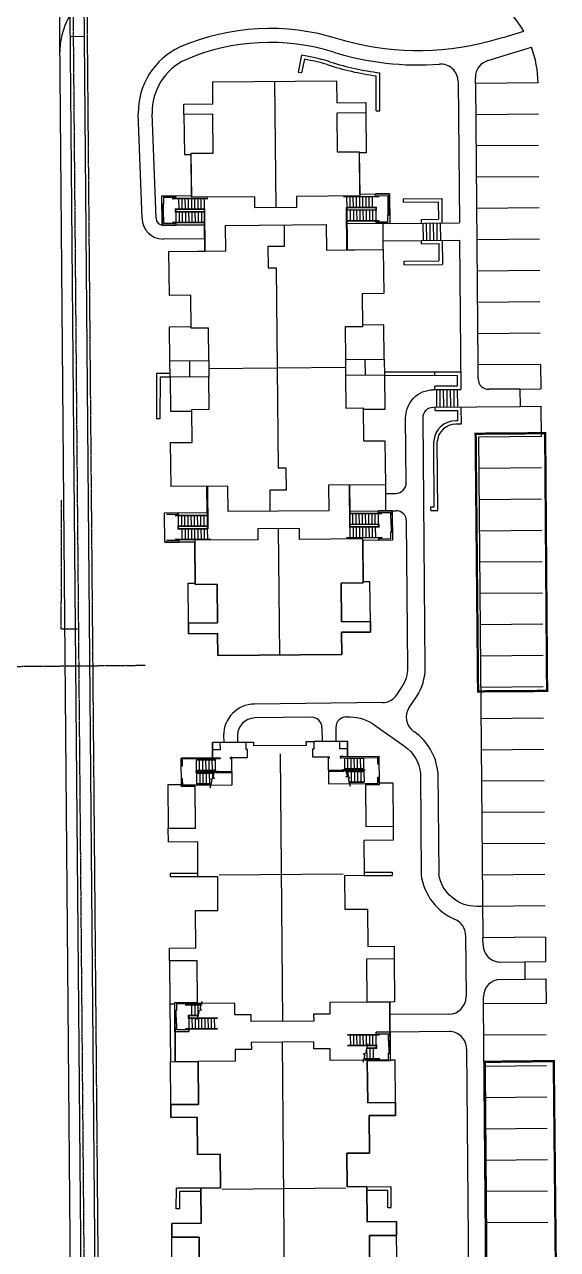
# Model space of a CAD drawing. Header units: feet. Extents: x 2327405 to 2393004, y 6977726 to 7089689.
# Drawn here: x 2342054.1 to 2342207.4, y 7038785.2 to 7039137.5 of the extents above; entities that cross this region are included whole.
import ezdxf

# ---------------------------------------------------------------- set-up
doc = ezdxf.new("R2010")
doc.units = ezdxf.units.FT
doc.header["$MEASUREMENT"] = 0
doc.linetypes.add('HIDN50', pattern=[0.1875, 0.125, -0.0625])
doc.linetypes.add('PHNTM50', pattern=[1.5, 1, -0.1, 0.1, -0.1, 0.1, -0.1])
doc.layers.get('0').update_dxf_attribs({"linetype": 'CONTINUOUS'})
for name, color, linetype in [('s-apts', 252, 'CONTINUOUS'), ('s-curb', 55, 'CONTINUOUS'), ('s-row', 252, 'PHNTM50'), ('s-w', 251, 'HIDN50')]:
    doc.layers.add(name, color=color, linetype=linetype)

# ---------------------------------------------------------------- blocks, each defined once
blk = doc.blocks.new('2005042-10b')
at = {"layer": 's-apts'}
for p, q in [((2342071.14367, 7039144.78891), (2342074.5225, 7038758.50591)), ((2342067.18461, 7039140.09107), (2342070.47907, 7038763.45347)), ((2342191.85345, 7039133.73261), (2342197.77851, 7039135.56261)), ((2342193.32897, 7039128.95528), (2342199.94466, 7039130.9986)), ((2342133.8445, 7039128.63854), (2342132.81273, 7039123.81995)), ((2342134.62305, 7039127.49847), (2342133.79056, 7039123.61057)), ((2342142.16675, 7039126.70025), (2342141.4698, 7039126.94219)), ((2342187.36433, 7039127.11306), (2342193.32897, 7039128.95528)), ((2342126.07849, 7039121.17582), (2342126.39627, 7039084.84387)), ((2342178.8496, 7039121.16414), (2342179.21079, 7039080.47471)), ((2342183.85504, 7039120.56397), (2342183.84003, 7039122.29231)), ((2342201.85433, 7039120.72358), (2342183.85501, 7039120.56728)), ((2342183.85504, 7039120.56397), (2342184.57323, 7039039.57046)), ((2342087.95123, 7039081.71401), (2342086.83003, 7039111.88352)), ((2342091.95085, 7039081.76972), (2342090.82955, 7039111.94591)), ((2342099.99446, 7039111.61398), (2342100.09504, 7039100.11442)), ((2342152.32579, 7039112.07169), (2342152.42637, 7039100.57213)), ((2342201.94075, 7039111.72399), (2342183.93316, 7039111.56762)), ((2342202.0189, 7039102.72433), (2342184.01131, 7039102.56796)), ((2342100.09504, 7039100.11442), (2342102.09496, 7039100.13191)), ((2342152.42637, 7039100.57213), (2342150.42645, 7039100.55464)), ((2342202.09705, 7039093.72467), (2342184.08945, 7039093.5683)), ((2342093.61545, 7039088.22396), (2342097.6153, 7039088.25895)), ((2342093.63659, 7039085.80739), (2342093.61545, 7039088.22396)), ((2342097.61967, 7039087.75897), (2342094.11981, 7039087.72836)), ((2342094.11981, 7039087.72836), (2342094.13657, 7039085.81176)), ((2342097.61967, 7039087.75897), (2342097.6153, 7039088.25895)), ((2342156.11926, 7039088.06229), (2342145.86965, 7039087.97264)), ((2342156.12071, 7039087.89563), (2342145.87111, 7039087.80598)), ((2342146.89658, 7039084.89817), (2342146.87107, 7039087.81473)), ((2342147.81321, 7039084.90619), (2342147.7877, 7039087.82274)), ((2342148.72984, 7039084.91421), (2342148.70433, 7039087.83076)), ((2342149.64647, 7039084.92222), (2342149.62096, 7039087.83878)), ((2342150.5631, 7039084.93024), (2342150.53759, 7039087.8468)), ((2342151.47974, 7039084.93826), (2342151.45423, 7039087.85481)), ((2342152.39637, 7039084.94627), (2342152.37086, 7039087.86283)), ((2342153.313, 7039084.95429), (2342153.28749, 7039087.87085)), ((2342154.22963, 7039084.96231), (2342154.20412, 7039087.87886)), ((2342159.11295, 7039088.79683), (2342155.1131, 7039088.76185)), ((2342155.11747, 7039088.26187), (2342155.1131, 7039088.76185)), ((2342155.11747, 7039088.26187), (2342158.61734, 7039088.29248)), ((2342158.61734, 7039088.29248), (2342158.6341, 7039086.37589)), ((2342159.13408, 7039086.38026), (2342159.11295, 7039088.79683)), ((2342094.13657, 7039085.81176), (2342093.63659, 7039085.80739)), ((2342093.91865, 7039082.14305), (2342093.88658, 7039085.80958)), ((2342094.08531, 7039082.14451), (2342094.05324, 7039085.81103)), ((2342096.62153, 7039087.5419), (2342106.87114, 7039087.63154)), ((2342096.62299, 7039087.37523), (2342106.8726, 7039087.46488)), ((2342097.4818, 7039084.46597), (2342106.02314, 7039084.54067)), ((2342097.4818, 7039084.46597), (2342097.48982, 7039083.54934)), ((2342097.64992, 7039084.30077), (2342097.65502, 7039083.71745)), ((2342097.67075, 7039084.30095), (2342105.8996, 7039084.37292)), ((2342098.56509, 7039084.47544), (2342098.53958, 7039087.392)), ((2342099.48172, 7039084.48346), (2342099.45622, 7039087.40002)), ((2342100.39836, 7039084.49148), (2342100.37285, 7039087.40803)), ((2342101.31499, 7039084.49949), (2342101.28948, 7039087.41605)), ((2342102.23162, 7039084.50751), (2342102.20611, 7039087.42407)), ((2342103.14825, 7039084.51553), (2342103.12274, 7039087.43208)), ((2342104.06488, 7039084.52355), (2342104.03937, 7039087.4401)), ((2342104.98151, 7039084.53156), (2342104.956, 7039087.44812)), ((2342105.89815, 7039084.53958), (2342105.87264, 7039087.45614)), ((2342106.00492, 7039072.33171), (2342105.8996, 7039084.37292)), ((2342106.12992, 7039072.33281), (2342106.02314, 7039084.54067)), ((2342155.31292, 7039084.97178), (2342146.77158, 7039084.89708)), ((2342146.87836, 7039072.68921), (2342146.77158, 7039084.89708)), ((2342155.12689, 7039084.80348), (2342146.89804, 7039084.73151)), ((2342147.00335, 7039072.6903), (2342146.89804, 7039084.73151)), ((2342155.13199, 7039084.22017), (2342146.90314, 7039084.1482)), ((2342155.14772, 7039084.80367), (2342155.15282, 7039084.22036)), ((2342155.31292, 7039084.97178), (2342155.32094, 7039084.05515)), ((2342158.6341, 7039086.37589), (2342159.13408, 7039086.38026)), ((2342158.7495, 7039082.71009), (2342158.71743, 7039086.37661)), ((2342158.91616, 7039082.71155), (2342158.88409, 7039086.37807)), ((2342163.14917, 7039087.39108), (2342174.14874, 7039087.48861)), ((2342163.15804, 7039086.39112), (2342173.15759, 7039086.47978)), ((2342173.15759, 7039086.47978), (2342173.20197, 7039081.47998)), ((2342174.14874, 7039087.48861), (2342174.21133, 7039080.43038)), ((2342202.16692, 7039084.72493), (2342184.1676, 7039084.56864)), ((2342094.16864, 7039082.14524), (2342093.66866, 7039082.14086)), ((2342093.66866, 7039082.14086), (2342093.68979, 7039079.72429)), ((2342094.1854, 7039080.22864), (2342094.16864, 7039082.14524)), ((2342096.68203, 7039080.62549), (2342105.93167, 7039080.70639)), ((2342097.48982, 7039083.54934), (2342105.90616, 7039083.62295)), ((2342097.65648, 7039083.55079), (2342097.68199, 7039080.63424)), ((2342097.67585, 7039083.71764), (2342105.90471, 7039083.78961)), ((2342098.57311, 7039083.55881), (2342098.59862, 7039080.64226)), ((2342099.48974, 7039083.56683), (2342099.51525, 7039080.65027)), ((2342100.40637, 7039083.57485), (2342100.43188, 7039080.65829)), ((2342101.323, 7039083.58286), (2342101.34851, 7039080.66631)), ((2342102.23964, 7039083.59088), (2342102.26515, 7039080.67433)), ((2342103.15627, 7039083.5989), (2342103.18178, 7039080.68234)), ((2342104.0729, 7039083.60692), (2342104.09841, 7039080.69036)), ((2342104.98953, 7039083.61493), (2342105.01504, 7039080.69838)), ((2342155.32094, 7039084.05515), (2342146.90459, 7039083.98154)), ((2342156.17975, 7039081.14589), (2342146.9301, 7039081.06498)), ((2342156.18121, 7039080.97923), (2342146.93156, 7039080.89832)), ((2342147.82123, 7039083.98956), (2342147.84674, 7039081.073)), ((2342148.73786, 7039083.99757), (2342148.76337, 7039081.08102)), ((2342149.65449, 7039084.00559), (2342149.68, 7039081.08904)), ((2342150.57112, 7039084.01361), (2342150.59663, 7039081.09705)), ((2342151.48775, 7039084.02163), (2342151.51326, 7039081.10507)), ((2342152.40438, 7039084.02964), (2342152.42989, 7039081.11309)), ((2342153.32102, 7039084.03766), (2342153.34653, 7039081.12111)), ((2342154.23765, 7039084.04568), (2342154.26316, 7039081.12912)), ((2342155.15428, 7039084.05369), (2342155.17979, 7039081.13714)), ((2342155.18307, 7039080.76215), (2342158.68293, 7039080.79277)), ((2342155.18307, 7039080.76215), (2342155.18744, 7039080.26217)), ((2342158.66617, 7039082.70936), (2342159.16615, 7039082.71373)), ((2342158.68293, 7039080.79277), (2342158.66617, 7039082.70936)), ((2342159.16615, 7039082.71373), (2342159.18729, 7039080.29716)), ((2342168.20218, 7039081.43565), (2342173.20197, 7039081.47998)), ((2342168.20218, 7039081.43565), (2342168.21156, 7039080.37718)), ((2342093.68979, 7039079.72429), (2342097.68964, 7039079.75927)), ((2342105.93933, 7039079.83143), (2342093.9563, 7039079.79759)), ((2342097.68527, 7039080.25925), (2342094.1854, 7039080.22864)), ((2342096.68348, 7039080.45883), (2342105.93313, 7039080.53973)), ((2342097.68527, 7039080.25925), (2342097.68964, 7039079.75927)), ((2342128.77324, 7039079.86447), (2342128.82718, 7039073.69804)), ((2342159.18729, 7039080.29716), (2342155.18744, 7039080.26217)), ((2342157.33605, 7039072.78068), (2342157.27045, 7039080.28039)), ((2342159.18705, 7039080.29716), (2342179.21079, 7039080.47471)), ((2342168.71154, 7039080.38161), (2342168.75588, 7039075.38181)), ((2342169.7115, 7039080.39048), (2342169.75584, 7039075.39068)), ((2342170.71146, 7039080.39935), (2342170.7558, 7039075.39954)), ((2342171.71143, 7039080.40821), (2342171.75576, 7039075.40841)), ((2342172.71139, 7039080.41708), (2342172.75572, 7039075.41728)), ((2342173.71135, 7039080.42595), (2342173.75568, 7039075.42614)), ((2342105.95062, 7039075.83144), (2342093.9676, 7039075.7976)), ((2342128.82718, 7039073.69804), (2342124.16069, 7039073.65722)), ((2342124.16069, 7039073.65722), (2342124.21462, 7039067.49079)), ((2342157.31419, 7039075.28035), (2342179.25512, 7039075.47491)), ((2342168.2559, 7039075.37737), (2342168.26425, 7039074.43592)), ((2342168.26425, 7039074.43592), (2342173.26405, 7039074.48026)), ((2342173.26405, 7039074.48026), (2342173.30838, 7039069.48045)), ((2342174.25566, 7039075.43058), (2342174.31721, 7039068.48936)), ((2342179.25512, 7039075.47491), (2342179.6361, 7039032.51041)), ((2342202.25334, 7039075.72534), (2342184.24575, 7039075.56898)), ((2342124.21462, 7039067.49079), (2342126.54787, 7039067.5112)), ((2342126.54787, 7039067.5112), (2342127.05223, 7039009.84674)), ((2342163.30878, 7039069.39178), (2342173.30838, 7039069.48045)), ((2342163.31764, 7039068.39182), (2342174.31721, 7039068.48936)), ((2342202.33149, 7039066.72568), (2342184.3239, 7039066.56932)), ((2342202.40964, 7039057.72602), (2342184.40204, 7039057.56966)), ((2342095.8619, 7039050.5755), (2342102.02791, 7039050.62943)), ((2342095.9479, 7039040.74255), (2342095.8619, 7039050.5755)), ((2342157.52537, 7039051.11484), (2342151.35936, 7039051.06091)), ((2342157.61138, 7039041.28188), (2342157.52537, 7039051.11484)), ((2342202.47951, 7039048.72629), (2342184.48019, 7039048.56999)), ((2342101.53081, 7039040.79138), (2342101.57163, 7039036.12489)), ((2342107.11372, 7039040.84021), (2342107.15454, 7039036.17372)), ((2342146.46596, 7039038.85098), (2342107.13413, 7039038.50696)), ((2342146.44555, 7039041.18422), (2342146.48637, 7039036.51773)), ((2342152.02846, 7039041.23305), (2342152.06928, 7039036.56656)), ((2342202.56731, 7039039.72671), (2342184.57323, 7039039.57046)), ((2342184.62398, 7039035.55823), (2342184.59501, 7039039.57065)), ((2342202.56731, 7039039.72671), (2342202.61756, 7039032.70996)), ((2342095.98872, 7039036.07606), (2342096.07472, 7039026.2431)), ((2342157.65219, 7039036.61539), (2342157.73819, 7039026.78244)), ((2342178.60019, 7039036.556), (2342178.62727, 7039033.50168)), ((2342179.6361, 7039032.51041), (2342171.69016, 7039032.44141)), ((2342196.61778, 7039032.65787), (2342187.64995, 7039032.57999)), ((2342196.61778, 7039032.65787), (2342202.61756, 7039032.70996)), ((2342196.61778, 7039032.65787), (2342196.6612, 7039027.65805)), ((2342096.07472, 7039026.2431), (2342102.24073, 7039026.29703)), ((2342157.73819, 7039026.78244), (2342151.57218, 7039026.72851)), ((2342178.68934, 7039026.50196), (2342178.71584, 7039023.51366)), ((2342179.68044, 7039027.5106), (2342179.72477, 7039022.5108)), ((2342196.6612, 7039027.65805), (2342202.71591, 7039027.71063)), ((2342202.67652, 7039027.71029), (2342202.73911, 7039018.96995)), ((2342202.73911, 7039018.96995), (2342184.74213, 7039018.81368)), ((2342184.74213, 7039018.81368), (2342186.00794, 7038874.81923)), ((2342129.38547, 7039009.86715), (2342127.05223, 7039009.84674)), ((2342129.4394, 7039003.70072), (2342129.38547, 7039009.86715)), ((2342202.80802, 7039009.97021), (2342184.8087, 7039009.81391)), ((2342106.59674, 7039004.66764), (2342106.70206, 7038992.62643)), ((2342106.72174, 7039004.66873), (2342106.82851, 7038992.46086)), ((2342124.77292, 7039003.6599), (2342129.4394, 7039003.70072)), ((2342124.82685, 7038997.49347), (2342124.77292, 7039003.6599)), ((2342147.47018, 7039005.02513), (2342147.57695, 7038992.81727)), ((2342147.59517, 7039005.02623), (2342147.70049, 7038992.98502)), ((2342157.92787, 7039005.1166), (2342157.99346, 7038997.61689)), ((2342157.94973, 7039002.61682), (2342160.94967, 7039002.64287)), ((2342202.88617, 7039000.97055), (2342184.88684, 7039000.81425)), ((2342094.4128, 7038997.06078), (2342098.41265, 7038997.09577)), ((2342098.41702, 7038996.59579), (2342094.91716, 7038996.56518)), ((2342097.41888, 7038996.37872), (2342106.66853, 7038996.45962)), ((2342097.42034, 7038996.21206), (2342106.66999, 7038996.29296)), ((2342098.41702, 7038996.59579), (2342098.41265, 7038997.09577)), ((2342098.44581, 7038993.30425), (2342098.4203, 7038996.2208)), ((2342099.36245, 7038993.31226), (2342099.33694, 7038996.22882)), ((2342100.27908, 7038993.32028), (2342100.25357, 7038996.23684)), ((2342101.19571, 7038993.3283), (2342101.1702, 7038996.24485)), ((2342102.11234, 7038993.33632), (2342102.08683, 7038996.25287)), ((2342103.02897, 7038993.34433), (2342103.00346, 7038996.26089)), ((2342103.9456, 7038993.35235), (2342103.92009, 7038996.2689)), ((2342104.86224, 7038993.36037), (2342104.83673, 7038996.27692)), ((2342105.77887, 7038993.36838), (2342105.75336, 7038996.28494)), ((2342156.91661, 7038996.89911), (2342147.66696, 7038996.81821)), ((2342156.91807, 7038996.73245), (2342147.66842, 7038996.65155)), ((2342148.61056, 7038993.74301), (2342148.58505, 7038996.65956)), ((2342149.52719, 7038993.75103), (2342149.50168, 7038996.66758)), ((2342150.44382, 7038993.75904), (2342150.41832, 7038996.6756)), ((2342151.36046, 7038993.76706), (2342151.33495, 7038996.68362)), ((2342152.27709, 7038993.77508), (2342152.25158, 7038996.69163)), ((2342153.19372, 7038993.78309), (2342153.16821, 7038996.69965)), ((2342154.11035, 7038993.79111), (2342154.08484, 7038996.70767)), ((2342155.02698, 7038993.79913), (2342155.00147, 7038996.71568)), ((2342159.9103, 7038997.63365), (2342155.91045, 7038997.59867)), ((2342155.91483, 7038997.09869), (2342155.91045, 7038997.59867)), ((2342155.91483, 7038997.09869), (2342159.41469, 7038997.1293)), ((2342155.94361, 7038993.80715), (2342155.91811, 7038996.7237)), ((2342159.41469, 7038997.1293), (2342159.43145, 7038995.21271)), ((2342159.91006, 7038997.63365), (2342160.99378, 7038997.64306)), ((2342159.93144, 7038995.21708), (2342159.9103, 7038997.63365)), ((2342170.98659, 7038998.72987), (2342171.98655, 7038998.73855)), ((2342170.99529, 7038997.72991), (2342172.99314, 7038997.74726)), ((2342098.27915, 7038993.30279), (2342106.6955, 7038993.3764)), ((2342098.28717, 7038992.38616), (2342098.27915, 7038993.30279)), ((2342098.45237, 7038992.55427), (2342098.44727, 7038993.13759)), ((2342098.4681, 7038993.13777), (2342106.69696, 7038993.20974)), ((2342098.47321, 7038992.55446), (2342106.70206, 7038992.62643)), ((2342156.11829, 7038992.89197), (2342147.57695, 7038992.81727)), ((2342156.11027, 7038993.8086), (2342147.69393, 7038993.73499)), ((2342155.92424, 7038993.6403), (2342147.69539, 7038993.56833)), ((2342155.92934, 7038993.05699), (2342147.70049, 7038992.98502)), ((2342147.70195, 7038992.81836), (2342147.72746, 7038989.9018)), ((2342148.61858, 7038992.82638), (2342148.64409, 7038989.90982)), ((2342149.53521, 7038992.83439), (2342149.56072, 7038989.91784)), ((2342150.45184, 7038992.84241), (2342150.47735, 7038989.92586)), ((2342151.36847, 7038992.85043), (2342151.39398, 7038989.93387)), ((2342152.28511, 7038992.85845), (2342152.31061, 7038989.94189)), ((2342153.20174, 7038992.86646), (2342153.22725, 7038989.94991)), ((2342154.11837, 7038992.87448), (2342154.14388, 7038989.95793)), ((2342155.035, 7038992.8825), (2342155.06051, 7038989.96594)), ((2342155.95017, 7038993.05718), (2342155.94507, 7038993.64049)), ((2342156.11829, 7038992.89197), (2342156.11027, 7038993.8086)), ((2342159.43145, 7038995.21271), (2342159.93144, 7038995.21708)), ((2342159.51478, 7038995.21343), (2342159.54685, 7038991.54691)), ((2342159.68145, 7038995.21489), (2342159.71351, 7038991.54837)), ((2342164.3879, 7038952.57399), (2342164.01972, 7038994.66941)), ((2342098.48262, 7038989.09607), (2342094.98275, 7038989.06546)), ((2342097.47938, 7038989.46231), (2342107.72899, 7038989.55196)), ((2342097.48084, 7038989.29565), (2342107.73044, 7038989.3853)), ((2342098.28717, 7038992.38616), (2342106.82851, 7038992.46086)), ((2342098.48262, 7038989.09607), (2342098.48699, 7038988.59609)), ((2342099.37046, 7038992.39563), (2342099.39597, 7038989.47908)), ((2342100.28709, 7038992.40365), (2342100.3126, 7038989.48709)), ((2342101.20373, 7038992.41167), (2342101.22924, 7038989.49511)), ((2342102.12036, 7038992.41968), (2342102.14587, 7038989.50313)), ((2342103.03699, 7038992.4277), (2342103.0625, 7038989.51115)), ((2342103.95362, 7038992.43572), (2342103.97913, 7038989.51916)), ((2342104.87025, 7038992.44374), (2342104.89576, 7038989.52718)), ((2342105.78688, 7038992.45175), (2342105.81239, 7038989.5352)), ((2342106.70352, 7038992.45977), (2342106.72902, 7038989.54321)), ((2342127.5216, 7038956.18213), (2342127.20382, 7038992.51407)), ((2342156.9771, 7038989.98271), (2342146.7275, 7038989.89306)), ((2342156.97856, 7038989.81605), (2342146.72895, 7038989.7264)), ((2342155.98042, 7038989.59897), (2342159.48029, 7038989.62959)), ((2342155.98042, 7038989.59897), (2342155.98479, 7038989.09899)), ((2342159.98464, 7038989.13398), (2342155.98479, 7038989.09899)), ((2342159.46352, 7038991.54618), (2342159.9635, 7038991.55055)), ((2342159.48029, 7038989.62959), (2342159.46352, 7038991.54618)), ((2342159.9635, 7038991.55055), (2342159.98464, 7038989.13398)), ((2342202.96431, 7038991.97089), (2342184.96499, 7038991.81459)), ((2342094.48715, 7038988.56111), (2342098.48699, 7038988.59609)), ((2342203.04246, 7038982.97123), (2342185.04314, 7038982.81493)), ((2342101.17372, 7038976.78581), (2342103.17365, 7038976.8033)), ((2342101.2743, 7038965.28625), (2342101.17372, 7038976.78581)), ((2342153.50506, 7038977.24352), (2342151.50513, 7038977.22603)), ((2342153.60564, 7038965.74396), (2342153.50506, 7038977.24352)), ((2342203.12061, 7038973.97157), (2342185.12129, 7038973.81527)), ((2342203.19876, 7038964.97191), (2342185.19943, 7038964.81561)), ((2342203.2769, 7038955.97225), (2342185.27758, 7038955.81595)), ((2342161.18904, 7038944.67928), (2342162.68666, 7038946.90648)), ((2342161.18904, 7038944.67928), (2342162.68666, 7038946.90648)), ((2342203.35505, 7038946.97259), (2342185.35573, 7038946.81629)), ((2342157.09798, 7038942.46964), (2342120.28819, 7038942.04167)), ((2342136.63877, 7038938.2315), (2342120.33469, 7038938.04194)), ((2342203.4332, 7038937.97292), (2342185.43388, 7038937.81663)), ((2342203.45636, 7038937.97313), (2342185.45704, 7038937.81683)), ((2342111.39307, 7038932.97475), (2342111.40759, 7038931.04023)), ((2342115.39296, 7038933.00476), (2342115.40747, 7038931.07025)), ((2342139.67357, 7038935.25349), (2342139.70232, 7038931.29365)), ((2342143.67315, 7038935.32618), (2342143.70221, 7038931.32269)), ((2342166.06509, 7038934.19365), (2342166.3089, 7038934.02234)), ((2342109.47055, 7038926.60646), (2342099.22094, 7038926.51681)), ((2342099.24099, 7038924.22523), (2342099.22094, 7038926.51681)), ((2342109.80679, 7038926.27605), (2342099.55718, 7038926.18641)), ((2342099.57431, 7038924.22815), (2342099.55718, 7038926.18641)), ((2342103.47479, 7038926.09567), (2342109.05791, 7038926.1445)), ((2342103.47625, 7038925.92901), (2342109.05937, 7038925.97784)), ((2342103.58654, 7038922.84652), (2342103.55958, 7038925.92973)), ((2342104.50172, 7038923.0212), (2342104.47621, 7038925.93775)), ((2342105.41835, 7038923.02921), (2342105.39284, 7038925.94577)), ((2342106.33498, 7038923.03723), (2342106.30947, 7038925.95379)), ((2342107.25161, 7038923.04525), (2342107.2261, 7038925.9618)), ((2342108.16824, 7038923.05326), (2342108.14274, 7038925.96982)), ((2342109.08633, 7038922.89462), (2342109.05937, 7038925.97784)), ((2342109.47055, 7038926.60646), (2342110.38718, 7038926.61447)), ((2342110.3901, 7038926.28115), (2342109.80679, 7038926.27605)), ((2342110.38718, 7038926.61447), (2342110.3901, 7038926.28115)), ((2342113.80372, 7038926.64436), (2342113.38707, 7038926.64071)), ((2342113.38998, 7038926.30739), (2342113.38707, 7038926.64071)), ((2342113.80663, 7038926.31104), (2342113.38998, 7038926.30739)), ((2342127.62778, 7038927.7653), (2342128.30121, 7038850.76825)), ((2342141.46933, 7038926.88633), (2342141.88598, 7038926.88997)), ((2342141.47224, 7038926.55301), (2342141.88889, 7038926.55665)), ((2342141.88889, 7038926.55665), (2342141.88598, 7038926.88997)), ((2342145.8025, 7038926.92422), (2342144.88586, 7038926.91621)), ((2342144.88586, 7038926.91621), (2342144.88878, 7038926.58289)), ((2342144.88878, 7038926.58289), (2342145.47209, 7038926.58799)), ((2342145.47209, 7038926.58799), (2342155.7217, 7038926.67763)), ((2342145.8025, 7038926.92422), (2342156.0521, 7038927.01387)), ((2342151.80627, 7038926.51838), (2342146.22315, 7038926.46955)), ((2342151.80773, 7038926.35172), (2342146.22461, 7038926.30289)), ((2342146.25158, 7038923.21968), (2342146.22461, 7038926.30289)), ((2342147.16675, 7038923.39435), (2342147.14124, 7038926.31091)), ((2342148.08338, 7038923.40237), (2342148.05788, 7038926.31893)), ((2342149.00002, 7038923.41039), (2342148.97451, 7038926.32694)), ((2342149.91665, 7038923.41841), (2342149.89114, 7038926.33496)), ((2342150.83328, 7038923.42642), (2342150.80777, 7038926.34298)), ((2342151.75137, 7038923.26778), (2342151.7244, 7038926.351)), ((2342155.73883, 7038924.71938), (2342155.7217, 7038926.67763)), ((2342156.07215, 7038924.72229), (2342156.0521, 7038927.01387)), ((2342203.51135, 7038928.97326), (2342185.51203, 7038928.81697)), ((2342203.53451, 7038928.97346), (2342185.53519, 7038928.81717)), ((2342099.24099, 7038924.22523), (2342099.57431, 7038924.22815)), ((2342103.42098, 7038922.72007), (2342109.78252, 7038922.77571)), ((2342103.42098, 7038922.72007), (2342103.42389, 7038922.38675)), ((2342103.42389, 7038922.38675), (2342109.69601, 7038922.4416)), ((2342103.58509, 7038923.01318), (2342109.08488, 7038923.06128)), ((2342103.58654, 7038922.84652), (2342109.08633, 7038922.89462)), ((2342103.59165, 7038922.26321), (2342108.68596, 7038922.30776)), ((2342103.5931, 7038922.09655), (2342108.64271, 7038922.14071)), ((2342103.5931, 7038922.09655), (2342103.61861, 7038919.17999)), ((2342104.50974, 7038922.10456), (2342104.53524, 7038919.18801)), ((2342105.42637, 7038922.11258), (2342105.45188, 7038919.19603)), ((2342106.343, 7038922.1206), (2342106.36851, 7038919.20404)), ((2342107.25963, 7038922.12862), (2342107.28514, 7038919.21206)), ((2342108.17626, 7038922.13663), (2342108.19018, 7038920.54485)), ((2342109.28009, 7038922.35463), (2342113.84089, 7038922.39452)), ((2342109.3666, 7038922.68873), (2342113.83797, 7038922.72784)), ((2342145.97496, 7038923.00892), (2342141.50358, 7038922.96981)), ((2342146.0673, 7038922.67638), (2342141.5065, 7038922.63649)), ((2342151.91912, 7038923.14424), (2342145.55758, 7038923.0886)), ((2342151.92204, 7038922.81092), (2342145.64992, 7038922.75606)), ((2342151.74991, 7038923.43444), (2342146.25012, 7038923.38634)), ((2342151.75137, 7038923.26778), (2342146.25158, 7038923.21968)), ((2342151.75647, 7038922.68447), (2342146.66215, 7038922.63991)), ((2342151.75793, 7038922.51781), (2342146.70832, 7038922.47364)), ((2342147.17477, 7038922.47772), (2342147.18869, 7038920.88594)), ((2342148.0914, 7038922.48574), (2342148.11691, 7038919.56919)), ((2342149.00803, 7038922.49376), (2342149.03354, 7038919.5772)), ((2342149.92466, 7038922.50177), (2342149.95017, 7038919.58522)), ((2342150.8413, 7038922.50979), (2342150.86681, 7038919.59324)), ((2342151.75793, 7038922.51781), (2342151.78344, 7038919.60125)), ((2342151.91912, 7038923.14424), (2342151.92204, 7038922.81092)), ((2342156.07215, 7038924.72229), (2342155.73883, 7038924.71938)), ((2342172.99173, 7038922.48719), (2342173.26597, 7038893.1072)), ((2342099.288, 7038918.85044), (2342095.37148, 7038918.81618)), ((2342095.37148, 7038918.81618), (2342095.4808, 7038906.31666)), ((2342099.60638, 7038920.56162), (2342099.27305, 7038920.55871)), ((2342099.288, 7038918.85044), (2342099.27305, 7038920.55871)), ((2342099.288, 7038918.85044), (2342099.29237, 7038918.35046)), ((2342099.62277, 7038918.68669), (2342099.60638, 7038920.56162)), ((2342103.20597, 7038918.71803), (2342099.62277, 7038918.68669)), ((2342103.53528, 7038919.17926), (2342107.88573, 7038919.21731)), ((2342103.53674, 7038919.0126), (2342107.84247, 7038919.05026)), ((2342151.86677, 7038919.60198), (2342147.51632, 7038919.56393)), ((2342151.86822, 7038919.43532), (2342147.5625, 7038919.39766)), ((2342152.2041, 7038919.14658), (2342155.78729, 7038919.17792)), ((2342156.12353, 7038918.84752), (2342152.20701, 7038918.81326)), ((2342155.77089, 7038921.05285), (2342156.10421, 7038921.05576)), ((2342155.78729, 7038919.17792), (2342155.77089, 7038921.05285)), ((2342156.11916, 7038919.3475), (2342156.10421, 7038921.05576)), ((2342156.11916, 7038919.3475), (2342160.03567, 7038919.38175)), ((2342156.11916, 7038919.3475), (2342160.03567, 7038919.38175)), ((2342156.11916, 7038919.3475), (2342156.12353, 7038918.84752)), ((2342160.03567, 7038919.38175), (2342160.145, 7038906.88223)), ((2342160.03567, 7038919.38175), (2342160.145, 7038906.88223)), ((2342168.01283, 7038922.02834), (2342168.26932, 7038892.70245)), ((2342203.58949, 7038919.9736), (2342185.59017, 7038919.81731)), ((2342203.61266, 7038919.9738), (2342185.61334, 7038919.81751)), ((2342099.29237, 7038918.35046), (2342103.20889, 7038918.38471)), ((2342203.69081, 7038910.97414), (2342185.69148, 7038910.81785)), ((2342203.76895, 7038901.97448), (2342185.76963, 7038901.81819)), ((2342145.76508, 7038893.08927), (2342110.09978, 7038892.77733)), ((2342203.8471, 7038892.97482), (2342185.84778, 7038892.81853)), ((2342203.92525, 7038883.97516), (2342185.92593, 7038883.81887)), ((2342181.01462, 7038875.5378), (2342181.1678, 7038857.89737)), ((2342203.98023, 7038874.9753), (2342186.00794, 7038874.81923)), ((2342186.02244, 7038872.80969), (2342186.00794, 7038874.81923)), ((2342203.98023, 7038874.9753), (2342204.03048, 7038867.95855)), ((2342095.8146, 7038868.15145), (2342095.92247, 7038855.81859)), ((2342160.4788, 7038868.71702), (2342160.58666, 7038856.38416)), ((2342160.4788, 7038868.71702), (2342160.58666, 7038856.38416)), ((2342191.06573, 7038867.84597), (2342198.0307, 7038867.90645)), ((2342198.0307, 7038867.90645), (2342204.03048, 7038867.95855)), ((2342198.0307, 7038867.90645), (2342198.07412, 7038862.90664)), ((2342191.08717, 7038862.84597), (2342198.07412, 7038862.90664)), ((2342198.07412, 7038862.90664), (2342204.12883, 7038862.95921)), ((2342204.08944, 7038862.95887), (2342204.13969, 7038855.94212)), ((2342095.92247, 7038855.81859), (2342097.33908, 7038855.83098)), ((2342095.92247, 7038855.81859), (2342096.06824, 7038839.15256)), ((2342097.33617, 7038856.1643), (2342103.91925, 7038856.22188)), ((2342097.33908, 7038855.83098), (2342097.33617, 7038856.1643)), ((2342097.35585, 7038853.91439), (2342097.33908, 7038855.83098)), ((2342097.83906, 7038855.83536), (2342105.33878, 7038855.90095)), ((2342097.83906, 7038855.83536), (2342097.85583, 7038853.91876)), ((2342100.34079, 7038855.6489), (2342104.95795, 7038855.68928)), ((2342100.34225, 7038855.48223), (2342104.9147, 7038855.52223)), ((2342102.28435, 7038852.58244), (2342102.25884, 7038855.499)), ((2342103.20098, 7038852.59046), (2342103.17547, 7038855.50701)), ((2342104.11761, 7038852.59848), (2342104.0921, 7038855.51503)), ((2342160.58666, 7038856.38416), (2342152.58697, 7038856.31419)), ((2342159.24585, 7038847.70544), (2342159.17005, 7038856.37177)), ((2342204.14465, 7038855.94216), (2342186.12792, 7038855.78571)), ((2342186.92681, 7038765.78926), (2342186.12792, 7038855.78571)), ((2342186.14533, 7038855.78586), (2342186.13072, 7038857.81006)), ((2342204.14465, 7038855.94216), (2342186.14533, 7038855.78586)), ((2342097.85583, 7038853.91876), (2342097.35585, 7038853.91439)), ((2342097.63645, 7038850.41671), (2342097.60729, 7038853.74992)), ((2342097.80311, 7038850.41817), (2342097.77395, 7038853.75137)), ((2342101.20106, 7038852.57297), (2342104.15772, 7038852.59883)), ((2342101.20106, 7038852.57297), (2342101.20908, 7038851.65634)), ((2342101.20908, 7038851.65634), (2342109.62542, 7038851.72995)), ((2342101.36918, 7038852.40777), (2342101.37428, 7038851.82445)), ((2342101.37574, 7038851.65779), (2342101.40124, 7038848.74124)), ((2342101.39001, 7038852.40795), (2342104.11446, 7038852.43178)), ((2342101.39511, 7038851.82464), (2342109.62396, 7038851.89661)), ((2342102.29237, 7038851.66581), (2342102.31788, 7038848.74926)), ((2342103.209, 7038851.67383), (2342103.23451, 7038848.75727)), ((2342104.12563, 7038851.68185), (2342104.15114, 7038848.76529)), ((2342105.04226, 7038851.68986), (2342105.06777, 7038848.77331)), ((2342105.95889, 7038851.69788), (2342105.9844, 7038848.78132)), ((2342106.87553, 7038851.7059), (2342106.90103, 7038848.78934)), ((2342107.79216, 7038851.71391), (2342107.81767, 7038848.79736)), ((2342108.70879, 7038851.72193), (2342108.7343, 7038848.80538)), ((2342176.21176, 7038852.85414), (2342159.20212, 7038852.70524)), ((2342097.8879, 7038850.25224), (2342097.38791, 7038850.24786)), ((2342097.38791, 7038850.24786), (2342097.40905, 7038847.83129)), ((2342097.90466, 7038848.33564), (2342097.8879, 7038850.25224)), ((2342101.40452, 7038848.36625), (2342097.90466, 7038848.33564)), ((2342100.40128, 7038848.73249), (2342109.65093, 7038848.81339)), ((2342100.40274, 7038848.56583), (2342109.65239, 7038848.64673)), ((2342101.40452, 7038848.36625), (2342101.4089, 7038847.86627)), ((2342097.40905, 7038847.83129), (2342101.4089, 7038847.86627)), ((2342097.40905, 7038847.83129), (2342097.48485, 7038839.16495)), ((2342129.04826, 7038765.35485), (2342128.35369, 7038844.76848)), ((2342156.25216, 7038846.97089), (2342147.00251, 7038846.88999)), ((2342156.25362, 7038846.80423), (2342147.00397, 7038846.72333)), ((2342147.94611, 7038843.81479), (2342147.9206, 7038846.73135)), ((2342148.86274, 7038843.82281), (2342148.83723, 7038846.73937)), ((2342149.77937, 7038843.83083), (2342149.75387, 7038846.74738)), ((2342150.69601, 7038843.83885), (2342150.6705, 7038846.7554)), ((2342151.61264, 7038843.84686), (2342151.58713, 7038846.76342)), ((2342152.52927, 7038843.85488), (2342152.50376, 7038846.77143)), ((2342153.4459, 7038843.8629), (2342153.42039, 7038846.77945)), ((2342154.36253, 7038843.87091), (2342154.33702, 7038846.78747)), ((2342159.24585, 7038847.70544), (2342155.246, 7038847.67045)), ((2342155.25038, 7038847.17047), (2342155.246, 7038847.67045)), ((2342155.25038, 7038847.17047), (2342158.75024, 7038847.20108)), ((2342155.27916, 7038843.87893), (2342155.25366, 7038846.79549)), ((2342158.75024, 7038847.20108), (2342158.767, 7038845.28449)), ((2342158.767, 7038845.28449), (2342159.26699, 7038845.28886)), ((2342158.85179, 7038845.11856), (2342158.88095, 7038841.78535)), ((2342159.01845, 7038845.12001), (2342159.04761, 7038841.78681)), ((2342159.26699, 7038845.28886), (2342159.24585, 7038847.70544)), ((2342176.25447, 7038847.85432), (2342159.24589, 7038847.70544)), ((2342204.2228, 7038846.9425), (2342186.22348, 7038846.7862)), ((2342155.44582, 7038843.88039), (2342147.02948, 7038843.80678)), ((2342155.25979, 7038843.71209), (2342147.03094, 7038843.64012)), ((2342155.45384, 7038842.96376), (2342152.49718, 7038842.9379)), ((2342152.53729, 7038842.93825), (2342152.5628, 7038840.02169)), ((2342155.26489, 7038843.12878), (2342152.54044, 7038843.10495)), ((2342153.45392, 7038842.94626), (2342153.47943, 7038840.02971)), ((2342154.37055, 7038842.95428), (2342154.39606, 7038840.03773)), ((2342155.28572, 7038843.12896), (2342155.28062, 7038843.71227)), ((2342155.45384, 7038842.96376), (2342155.44582, 7038843.88039)), ((2342158.79907, 7038841.61796), (2342159.29905, 7038841.62234)), ((2342158.81584, 7038839.70137), (2342158.79907, 7038841.61796)), ((2342159.29905, 7038841.62234), (2342159.31582, 7038839.70574)), ((2342181.29805, 7038842.89793), (2342181.94176, 7038768.76235)), ((2342096.06824, 7038839.15256), (2342104.06793, 7038839.22253)), ((2342096.1761, 7038826.8197), (2342096.06824, 7038839.15256)), ((2342158.81584, 7038839.70137), (2342151.31612, 7038839.63577)), ((2342156.31411, 7038839.88783), (2342151.69695, 7038839.84745)), ((2342156.31265, 7038840.05449), (2342151.7402, 7038840.0145)), ((2342159.31873, 7038839.37242), (2342152.73565, 7038839.31484)), ((2342159.31582, 7038839.70574), (2342160.73243, 7038839.71813)), ((2342159.31582, 7038839.70574), (2342159.31873, 7038839.37242)), ((2342160.8403, 7038827.38527), (2342160.73243, 7038839.71813)), ((2342204.30095, 7038837.94284), (2342186.30162, 7038837.78654)), ((2342204.37909, 7038828.94318), (2342186.37977, 7038828.78688)), ((2342204.45724, 7038819.94352), (2342186.45792, 7038819.78722)), ((2342204.53539, 7038810.94386), (2342186.53607, 7038810.78756)), ((2342146.55512, 7038802.75939), (2342110.88982, 7038802.44745)), ((2342204.61354, 7038801.9442), (2342186.61422, 7038801.7879)), ((2342204.69168, 7038792.94453), (2342186.69236, 7038792.78824)), ((2342096.61923, 7038776.15497), (2342096.5099, 7038788.65449)), ((2342161.28342, 7038776.72054), (2342161.1741, 7038789.22006))]:
    blk.add_line(p, q, dxfattribs=at)
for points in [[(2342067.23709, 7039134.0913), (2342071.23694, 7039134.12629)], [(2342132.81273, 7039123.81995), (2342133.79056, 7039123.61057)], [(2342156.29266, 7039112.63717), (2342156.32372, 7039123.59112)], [(2342155.29267, 7039112.64), (2342155.32125, 7039122.71859)], [(2342155.29267, 7039112.64), (2342156.29266, 7039112.63717)], [(2342092.10545, 7039037.08707), (2342092.06859, 7039024.08713)], [(2342095.99155, 7039037.07605), (2342092.10545, 7039037.08707)], [(2342093.10261, 7039036.08424), (2342093.06859, 7039024.08429)], [(2342095.98872, 7039036.07606), (2342093.10261, 7039036.08424)], [(2342157.65219, 7039036.61539), (2342178.60019, 7039036.556)], [(2342157.65503, 7039037.61539), (2342179.59138, 7039037.55319)], [(2342172.15302, 7039036.57428), (2342172.1442, 7039037.57431)], [(2342178.62727, 7039033.50168), (2342172.18062, 7039033.44571)], [(2342172.18944, 7039032.44574), (2342172.18062, 7039033.44571)], [(2342172.73353, 7039027.45042), (2342172.68942, 7039032.45009)], [(2342173.73349, 7039027.45924), (2342173.68939, 7039032.45877)], [(2342174.73345, 7039027.46806), (2342174.68935, 7039032.46745)], [(2342175.73342, 7039027.47688), (2342175.68931, 7039032.47614)], [(2342176.73338, 7039027.48571), (2342176.68927, 7039032.48482)], [(2342177.73334, 7039027.49453), (2342177.68924, 7039032.4935)], [(2342178.7333, 7039027.50335), (2342178.6892, 7039032.50218)], [(2342172.24237, 7039026.44598), (2342172.23355, 7039027.44594)], [(2342172.24237, 7039026.44598), (2342178.68934, 7039026.50196)], [(2342093.06859, 7039024.08429), (2342092.06859, 7039024.08713)], [(2342171.98655, 7038998.73855), (2342171.82245, 7039017.6003)], [(2342172.99314, 7038997.74726), (2342172.8201, 7039017.53178)], [(2342170.99529, 7038997.72991), (2342170.98659, 7038998.72989)], [(2342104.44829, 7038776.67792), (2342104.34294, 7038788.723), (2342096.5099, 7038788.65449), (2342096.47492, 7038792.65434), (2342104.89127, 7038792.72795), (2342104.80308, 7038802.8109), (2342110.46953, 7038802.86046), (2342110.38498, 7038812.52676), (2342103.88523, 7038812.46991), (2342103.79121, 7038823.2195), (2342096.20817, 7038823.15318), (2342096.1761, 7038826.8197), (2342104.1758, 7038826.88967), (2342104.06793, 7038839.22253), (2342097.48485, 7038839.16495), (2342097.33617, 7038856.1643), (2342103.91925, 7038856.22188), (2342103.8143, 7038868.22142), (2342095.8146, 7038868.15145), (2342095.78254, 7038871.81798), (2342103.36558, 7038871.8843), (2342103.27156, 7038882.63389), (2342109.77131, 7038882.69074), (2342109.68677, 7038892.35704), (2342104.02032, 7038892.30748), (2342103.93213, 7038902.39043), (2342095.51579, 7038902.31681), (2342095.4808, 7038906.31666), (2342103.31384, 7038906.38517), (2342103.20889, 7038918.38471), (2342099.29237, 7038918.35046), (2342099.22094, 7038926.51681), (2342108.2206, 7038926.59552), (2342108.18197, 7038931.01202), (2342120.01485, 7038931.11552), (2342120.0236, 7038930.11555), (2342135.18969, 7038930.2482), (2342135.18094, 7038931.24816), (2342147.01382, 7038931.35165), (2342147.05245, 7038926.93516), (2342156.0521, 7038927.01387), (2342156.12353, 7038918.84752), (2342152.20701, 7038918.81326), (2342152.31196, 7038906.81372), (2342160.145, 7038906.88223), (2342160.17998, 7038902.88238), (2342151.76364, 7038902.80877), (2342151.85182, 7038892.72582), (2342146.18537, 7038892.67626), (2342146.26992, 7038883.00997), (2342152.76967, 7038883.06681), (2342152.86369, 7038872.31723), (2342160.44673, 7038872.38355), (2342160.4788, 7038868.71702), (2342152.4791, 7038868.64706), (2342152.58697, 7038856.31419), (2342159.17005, 7038856.37177), (2342159.31873, 7038839.37242), (2342152.73565, 7038839.31484), (2342152.8406, 7038827.3153), (2342160.8403, 7038827.38527), (2342160.87236, 7038823.71874), (2342153.28932, 7038823.65242), (2342153.38334, 7038812.90283), (2342146.88359, 7038812.84598), (2342146.96813, 7038803.17969), (2342152.63458, 7038803.22925), (2342152.72277, 7038793.1463), (2342161.13911, 7038793.21991), (2342161.1741, 7038789.22006), (2342153.34106, 7038789.15155), (2342153.44641, 7038777.10647)], [(2342117.84827, 7038931.09657), (2342108.18197, 7038931.01202), (2342108.2206, 7038926.59552)], [(2342147.05245, 7038926.93516), (2342147.01382, 7038931.35165), (2342137.34752, 7038931.26711)], [(2342107.537, 7038917.95671), (2342108.10571, 7038920.15302), (2342107.68434, 7038920.52037), (2342108.77775, 7038920.75374), (2342108.35638, 7038921.12109), (2342108.92509, 7038923.3174)], [(2342147.88705, 7038918.30962), (2342147.28001, 7038920.49565), (2342147.69489, 7038920.87031), (2342146.59756, 7038921.08452), (2342147.01244, 7038921.45919), (2342146.4054, 7038923.64522)], [(2342096.02319, 7038893.33016), (2342096.02035, 7038892.33016)], [(2342104.02032, 7038892.30748), (2342096.02035, 7038892.33016)], [(2342104.02315, 7038893.30747), (2342096.02319, 7038893.33016)], [(2342151.85182, 7038892.72582), (2342159.85179, 7038892.70314)], [(2342151.85466, 7038893.72582), (2342159.85463, 7038893.70314)], [(2342159.85463, 7038893.70314), (2342159.85179, 7038892.70314)], [(2342185.92593, 7038883.81887), (2342184.22063, 7038883.8237)], [(2342103.81161, 7038851.26219), (2342104.38032, 7038853.4585), (2342103.95895, 7038853.82585), (2342105.05236, 7038854.05922), (2342104.63099, 7038854.42657), (2342105.1997, 7038856.62288)], [(2342153.44893, 7038776.81869), (2342153.34106, 7038789.15155), (2342161.1741, 7038789.22006), (2342161.13911, 7038793.21991), (2342152.72277, 7038793.1463), (2342152.63458, 7038803.22925), (2342146.96813, 7038803.17969), (2342146.88359, 7038812.84598), (2342153.38334, 7038812.90283), (2342153.28932, 7038823.65242), (2342160.87236, 7038823.71874), (2342160.8403, 7038827.38527), (2342152.8406, 7038827.3153), (2342152.73274, 7038839.64816), (2342142.06648, 7038839.55487), (2342142.03732, 7038842.88808), (2342137.37084, 7038842.84727), (2342137.35334, 7038844.84719), (2342119.35403, 7038844.68976), (2342119.37152, 7038842.68984), (2342114.70504, 7038842.64903), (2342114.73419, 7038839.31582), (2342104.06793, 7038839.22253), (2342104.1758, 7038826.88967), (2342096.1761, 7038826.8197), (2342096.20817, 7038823.15318), (2342103.79121, 7038823.2195), (2342103.88523, 7038812.46991), (2342110.38498, 7038812.52676), (2342110.46953, 7038802.86046), (2342104.80308, 7038802.8109), (2342104.89127, 7038792.72795), (2342096.47492, 7038792.65434), (2342096.5099, 7038788.65449), (2342104.34294, 7038788.723), (2342104.4508, 7038776.39014)], [(2342152.84329, 7038844.27454), (2342152.27458, 7038842.07823), (2342152.69595, 7038841.71087), (2342151.60254, 7038841.47751), (2342152.02391, 7038841.11015), (2342151.4552, 7038838.91384)], [(2342097.78609, 7038796.83077), (2342097.80311, 7038802.83075)], [(2342104.80308, 7038802.8109), (2342097.80311, 7038802.83075)], [(2342152.63458, 7038803.22925), (2342159.63455, 7038803.2094)], [(2342159.61754, 7038797.20942), (2342159.63455, 7038803.2094)], [(2342098.78609, 7038796.82794), (2342098.80027, 7038801.82792)], [(2342104.80024, 7038801.8109), (2342098.80027, 7038801.82792)], [(2342152.63175, 7038802.22925), (2342158.63172, 7038802.21224)], [(2342158.61754, 7038797.21226), (2342158.63172, 7038802.21224)], [(2342098.78609, 7038796.82794), (2342097.78609, 7038796.83077)], [(2342158.61754, 7038797.21226), (2342159.61754, 7038797.20942)]]:
    blk.add_lwpolyline(points, dxfattribs=at)
at = {"layer": 's-apts', "elevation": 0}
blk.add_lwpolyline([(2342191.85345, 7039133.73261), (2342187.76289, 7039132.61516, -0.143128447), (2342144.24864, 7039133.3835, 0.178686663), (2342098.86047, 7039131.03665, 0.296473745), (2342086.83003, 7039111.88352, 0.296473745)], format="xyb", dxfattribs=at)
at = {"layer": 's-apts'}
for points in [[(2342143.91114, 7039121.33179), (2342143.96654, 7039114.9987), (2342152.29955, 7039115.07158), (2342152.32579, 7039112.07169), (2342143.99278, 7039111.99881), (2342144.09044, 7039100.83257), (2342150.42353, 7039100.88796), (2342150.52994, 7039088.72176), (2342159.11295, 7039088.79683), (2342159.18729, 7039080.29716), (2342146.81276, 7039080.18892), (2342146.87836, 7039072.68921), (2342157.33629, 7039072.78068), (2342157.44707, 7039060.1145), (2342151.28064, 7039060.06056), (2342151.36373, 7039050.56093), (2342146.36392, 7039050.5172), (2342146.44555, 7039041.18422), (2342157.61138, 7039041.28188), (2342157.65219, 7039036.61539), (2342146.48637, 7039036.51773), (2342146.568, 7039027.18476), (2342151.56781, 7039027.22849), (2342151.6509, 7039017.72885), (2342157.81733, 7039017.78278), (2342157.92811, 7039005.1166), (2342147.59517, 7039005.02623), (2342147.66077, 7038997.52651), (2342159.9103, 7038997.63365), (2342159.98464, 7038989.13398), (2342151.40164, 7038989.05891), (2342151.50805, 7038976.89271), (2342145.17496, 7038976.83731), (2342145.27262, 7038965.67107), (2342153.60564, 7038965.74396), (2342153.63187, 7038962.74407), (2342145.29886, 7038962.67119), (2342145.35425, 7038956.3381), (2342109.68895, 7038956.02615), (2342109.63356, 7038962.35924), (2342101.30054, 7038962.28636), (2342101.2743, 7038965.28625), (2342109.60732, 7038965.35913), (2342109.50965, 7038976.52537), (2342103.17656, 7038976.46998), (2342103.07015, 7038988.63618), (2342094.48715, 7038988.56111), (2342094.4128, 7038997.06078), (2342106.66234, 7038997.16792), (2342106.59674, 7039004.66764), (2342096.2638, 7039004.57726), (2342096.15302, 7039017.24344), (2342102.31945, 7039017.29738), (2342102.23636, 7039026.79701), (2342107.23617, 7039026.84074), (2342107.15454, 7039036.17372), (2342095.98872, 7039036.07606), (2342095.9479, 7039040.74255), (2342107.11372, 7039040.84021), (2342107.03209, 7039050.17318), (2342102.03229, 7039050.12945), (2342101.9492, 7039059.62909), (2342095.78277, 7039059.57516), (2342095.67198, 7039072.24134), (2342106.00492, 7039072.33171), (2342105.93933, 7039079.83143), (2342093.68979, 7039079.72429), (2342093.61545, 7039088.22396), (2342102.19846, 7039088.29903), (2342102.09205, 7039100.46524), (2342108.42514, 7039100.52063), (2342108.32747, 7039111.68687), (2342099.99446, 7039111.61398), (2342099.96822, 7039114.61387), (2342108.30123, 7039114.68675), (2342108.24584, 7039121.01984)], [(2342143.91114, 7039121.33179), (2342143.96654, 7039114.9987), (2342152.29955, 7039115.07158), (2342152.32579, 7039112.07169), (2342143.99278, 7039111.99881), (2342144.09044, 7039100.83257), (2342150.42353, 7039100.88796), (2342150.53431, 7039088.22178), (2342132.36834, 7039088.06289), (2342132.39604, 7039084.89635), (2342120.3965, 7039084.79139), (2342120.3688, 7039087.95794), (2342102.20283, 7039087.79905), (2342102.09205, 7039100.46524), (2342108.42514, 7039100.52063), (2342108.32747, 7039111.68687), (2342099.99446, 7039111.61398), (2342099.96822, 7039114.61387), (2342108.30123, 7039114.68675), (2342108.24584, 7039121.01984)], [(2342140.93944, 7039079.97088), (2342141.00358, 7039072.63783), (2342157.33629, 7039072.78068), (2342157.44707, 7039060.1145), (2342151.28064, 7039060.06056), (2342151.36373, 7039050.56093), (2342146.36392, 7039050.5172), (2342146.44555, 7039041.18422), (2342157.61138, 7039041.28188), (2342157.65219, 7039036.61539), (2342146.48637, 7039036.51773), (2342146.568, 7039027.18476), (2342151.56781, 7039027.22849), (2342151.6509, 7039017.72885), (2342157.81733, 7039017.78278), (2342157.92811, 7039005.1166), (2342141.5954, 7039004.97375), (2342141.65954, 7038997.6407), (2342112.66065, 7038997.38706), (2342112.59651, 7039004.72011), (2342096.2638, 7039004.57726), (2342096.15302, 7039017.24344), (2342102.31945, 7039017.29738), (2342102.23636, 7039026.79701), (2342107.23617, 7039026.84074), (2342107.15454, 7039036.17372), (2342095.98872, 7039036.07606), (2342095.9479, 7039040.74255), (2342107.11372, 7039040.84021), (2342107.03209, 7039050.17318), (2342102.03229, 7039050.12945), (2342101.9492, 7039059.62909), (2342095.78277, 7039059.57516), (2342095.67198, 7039072.24134), (2342112.00469, 7039072.38419), (2342111.94055, 7039079.71724)], [(2342145.35425, 7038956.3381), (2342145.29886, 7038962.67119), (2342153.63187, 7038962.74407), (2342153.60564, 7038965.74396), (2342145.27262, 7038965.67107), (2342145.17496, 7038976.83731), (2342151.50805, 7038976.89271), (2342151.39726, 7038989.55889), (2342133.23129, 7038989.4), (2342133.2036, 7038992.56655), (2342121.20405, 7038992.46159), (2342121.23175, 7038989.29505), (2342103.06578, 7038989.13616), (2342103.17656, 7038976.46998), (2342109.50965, 7038976.52537), (2342109.60732, 7038965.35913), (2342101.2743, 7038965.28625), (2342101.30054, 7038962.28636), (2342109.63356, 7038962.35924), (2342109.68895, 7038956.02615)], [(2342136.94982, 7038929.09688), (2342136.9695, 7038926.84697), (2342141.46933, 7038926.88633), (2342141.53784, 7038919.05329), (2342152.2041, 7038919.14658), (2342152.31196, 7038906.81372), (2342160.145, 7038906.88223), (2342160.17998, 7038902.88238), (2342151.76364, 7038902.80877), (2342151.85182, 7038892.72582), (2342146.18537, 7038892.67626), (2342146.26992, 7038883.00997), (2342152.76967, 7038883.06681), (2342152.86369, 7038872.31723), (2342160.44673, 7038872.38355), (2342160.4788, 7038868.71702), (2342152.4791, 7038868.64706), (2342152.58697, 7038856.31419), (2342141.92071, 7038856.2209), (2342141.94986, 7038852.8877), (2342137.28338, 7038852.84688), (2342137.30087, 7038850.84696), (2342119.30156, 7038850.68953), (2342119.28406, 7038852.68946), (2342114.61758, 7038852.64864), (2342114.58842, 7038855.98185), (2342103.92216, 7038855.88856), (2342103.8143, 7038868.22142), (2342095.8146, 7038868.15145), (2342095.78254, 7038871.81798), (2342103.36558, 7038871.8843), (2342103.27156, 7038882.63389), (2342109.77131, 7038882.69074), (2342109.68677, 7038892.35704), (2342104.02032, 7038892.30748), (2342103.93213, 7038902.39043), (2342095.51579, 7038902.31681), (2342095.4808, 7038906.31666), (2342103.31384, 7038906.38517), (2342103.20597, 7038918.71803), (2342113.87223, 7038918.81132), (2342113.80372, 7038926.64436), (2342118.30355, 7038926.68371), (2342118.28387, 7038928.93363), (2342117.86722, 7038928.92998), (2342117.84827, 7038931.09657), (2342120.01485, 7038931.11552), (2342120.0236, 7038930.11555), (2342135.18969, 7038930.2482), (2342135.18094, 7038931.24816), (2342137.34752, 7038931.26711), (2342137.36647, 7038929.10053)], [(2342110.34856, 7038931.03097), (2342110.36751, 7038928.86439), (2342108.20092, 7038928.84544), (2342108.18197, 7038931.01202)], [(2342147.01382, 7038931.35165), (2342147.03277, 7038929.18507), (2342144.86619, 7038929.16612), (2342144.84724, 7038931.33271)]]:
    blk.add_lwpolyline(points, close=True, dxfattribs=at)
at = {"layer": 's-apts', "elevation": 0}
for points in [[(2342163.15804, 7039086.39112), (2342163.14917, 7039087.39108)], [(2342163.31764, 7039068.39182), (2342163.30878, 7039069.39178)]]:
    blk.add_lwpolyline(points, dxfattribs=at)
at = {"layer": 's-apts'}
for points in [[(2342163.92351, 7039005.66899), (2342163.75993, 7039024.37174, -0.414232028), (2342171.69016, 7039032.44141), (2342179.6361, 7039032.51041)], [(2342164.79051, 7038941.07472), (2342166.83585, 7038944.11646, 0.151320615), (2342169.38771, 7038952.61772), (2342168.75973, 7039024.41547, -0.414232028), (2342171.73357, 7039027.4416), (2342196.6612, 7039027.65805)], [(2342178.71584, 7039023.51366), (2342178.17552, 7039023.5152, 0.395089146), (2342171.82245, 7039017.6003)], [(2342179.72477, 7039022.5108), (2342178.17269, 7039022.5152, 0.395089146), (2342172.8201, 7039017.53178, 1.08046572)], [(2342146.63819, 7038938.34776), (2342147.79852, 7038938.34586, -0.167110096), (2342155.00313, 7038935.85553), (2342163.43429, 7038929.9313, -0.220049184), (2342168.01283, 7038922.02834, 0.920121779)], [(2342185.92593, 7038883.81887), (2342184.22063, 7038883.8237, -0.365127566), (2342173.26597, 7038893.1072, 0.852537802)]]:
    blk.add_lwpolyline(points, format="xyb", dxfattribs=at)
at = {"layer": 's-apts', "const_width": 0.66667}
for points in [[(2342184.59536, 7038945.68745), (2342183.89742, 7039019.79417), (2342203.8988, 7039019.95172), (2342204.44859, 7038945.81705)], [(2342186.5207, 7038839.12666), (2342187.10977, 7038765.019), (2342207.11087, 7038765.2088), (2342206.3732, 7038839.34184)]]:
    blk.add_lwpolyline(points, close=True, dxfattribs=at)
at = {"layer": 's-apts'}
for centre, radius, start, end in [((2342084.27611, 7039129.70452), 20, 90.1796938, 180.5011548), ((2342171.85546, 7039120.46308), 30, 30.2197387, 90.4975097), ((2342124.73318, 7039070.73519), 61.61755, 72.6977605, 113.167572), ((2342171.85546, 7039120.46308), 30, 0.4975097, 20.5597347), ((2342107.57644, 7039112.20716), 16.74893, 115.0246745, 180.8937178), ((2342124.69584, 7039069.52742), 59.81489, 73.7140563, 81.202106), ((2342124.69584, 7039069.52742), 58.81489, 73.7140563, 80.2826773), ((2342167.3203, 7039207.44789), 84.57471, 252.6977605, 262.5291334), ((2342167.3203, 7039207.44789), 81.57471, 252.6977605, 274.3253759), ((2342188.83984, 7039122.33573, 0.00002), 5, 107.1637355, 180.4975097), ((2342166.8385, 7039204.81525), 82.90059, 251.9771496, 262.0141497), ((2342173.8498, 7039121.11975), 5, 0.5085832, 94.3253759), ((2342093.95065, 7039081.79758), 6, 180.7980062, 270.1618117), ((2342093.95065, 7039081.79758), 2, 180.7980062, 270.1618117), ((2342187.6239, 7039035.57988), 3, 180.4135872, 270.4975085), ((2342160.92362, 7039005.64275), 3, 270.4975097, 0.5011208), ((2342161.01983, 7038994.64317, 0), 3, 0.5011208, 90.4975097), ((2342154.38828, 7038952.48653), 10, 326.0821132, 0.5011208), ((2342157.03985, 7038947.4693), 5, 270.6661218, 326.0821132), ((2342120.39282, 7038933.04228), 9, 90.6661218, 180.4299221), ((2342168.9397, 7038938.2847), 5, 146.0821132, 234.9058662), ((2342120.39282, 7038933.04228), 5, 90.6661218, 180.4299221), ((2342136.67365, 7038935.2317), 3, 0.4159888, 90.6661218), ((2342146.67307, 7038935.34796), 3, 90.6661218, 180.4159888), ((2342157.1797, 7038921.02997), 15.87904, 5.2654404, 54.9058662), ((2342184.25222, 7038894.96606), 16.1424, 188.0609934, 247.0693901), ((2342176.01481, 7038875.49438), 5, 0.4975331, 67.0693901), ((2342191.02231, 7038872.84578), 5, 180.4135872, 270.4975085), ((2342191.13059, 7038857.84615), 5, 90.4975085, 180.4135872), ((2342176.16799, 7038857.85395), 5, 270.5015375, 0.4975331), ((2342176.29824, 7038842.85452), 5, 0.4974821, 90.5015375)]:
    blk.add_arc(centre, radius, start, end, dxfattribs=at)
at = {"layer": 's-curb'}
blk.add_line((2342067.85573, 7038720.3801), (2342063.38397, 7039231.57794), dxfattribs=at)
at = {"layer": 's-row'}
blk.add_line((2342075.68003, 7038740.50023), (2342071.38366, 7039231.64792), dxfattribs=at)
at = {"layer": 's-w'}
for q in [(2342064.78922, 7039000.79189), (2342069.72763, 7038963.67521)]:
    blk.add_line((2342064.68402, 7038963.68951), q, dxfattribs=at)
at = {"layer": 's-w', "flags": 128}
for points in [[(2342071.58521, 7038748.01187), (2342066.94724, 7039281.52031), (2342040.90009, 7039397.42619), (2342002.19854, 7039484.69753), (2341938.54106, 7039575.05329), (2341543.9133, 7039950.64895), (2341514.0532, 7039982.0291), (2341502.64467, 7039992.88742), (2341471.47748, 7040019.59134), (2341362.814, 7040123.01421), (2341314.06454, 7040155.78787), (2341265.80752, 7040175.93708), (2341211.76805, 7040186.84557), (2340609.39371, 7040188.55355)], [(2342013.82285, 7038952.54547), (2342088.82004, 7038953.20152)]]:
    blk.add_lwpolyline(points, dxfattribs=at)

msp = doc.modelspace()

# ---------------------------------------------------------------- block references
msp.add_blockref('2005042-10b', (0, 0))
msp.add_blockref('2005042-10b', (0, 0))

doc.saveas('drawing.dxf')
